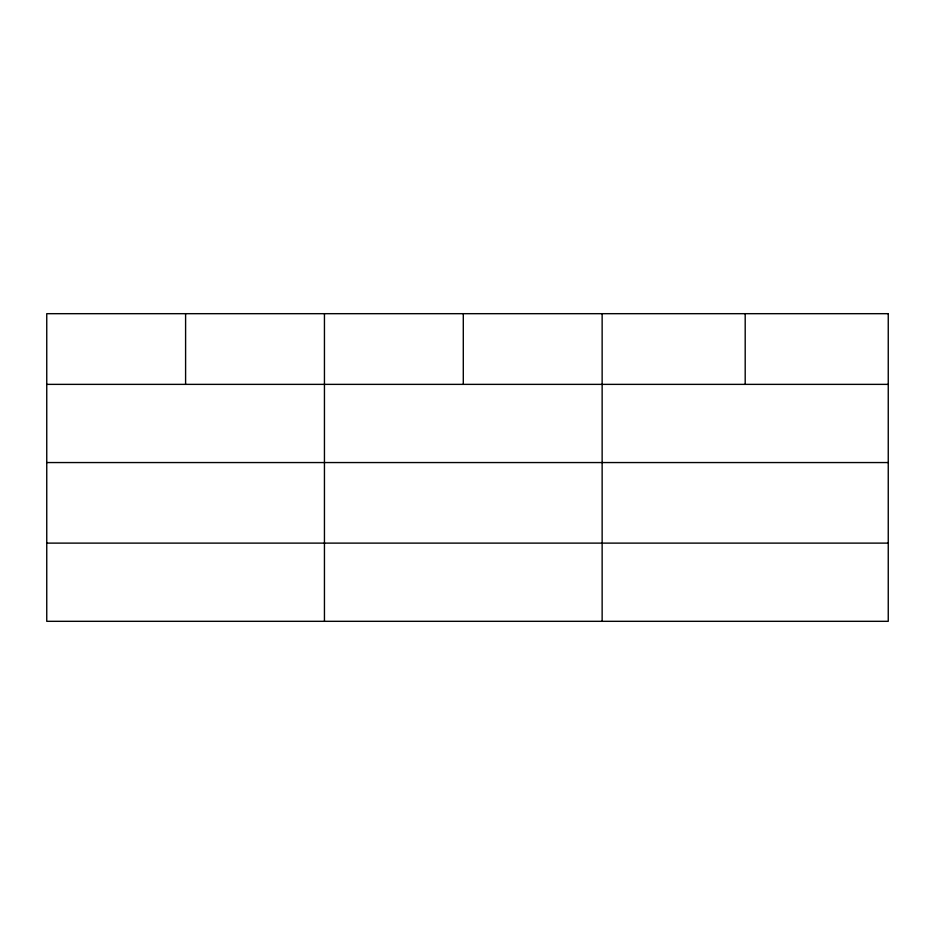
<?xml version="1.0" encoding="UTF-8"?>
<svg xmlns="http://www.w3.org/2000/svg" width="935" height="935" viewBox="0 0 935 935"><rect width="100%" height="100%" fill="white"/><g stroke="black" fill="none" stroke-linecap="round" stroke-linejoin="round"><path stroke-width="1.4" d="M46.75 384.367L888.25 384.367M46.75 462.556L888.25 462.556M46.75 543.118L888.25 543.118M745.195 313.681L745.195 384.367M602.14 313.681L602.14 621.319M463.292 313.681L463.292 384.367M324.445 313.681L324.445 621.319M185.597 313.681L185.597 384.367M888.25 313.681L46.75 313.681L46.75 621.319L888.25 621.319L888.25 313.681"/></g></svg>
